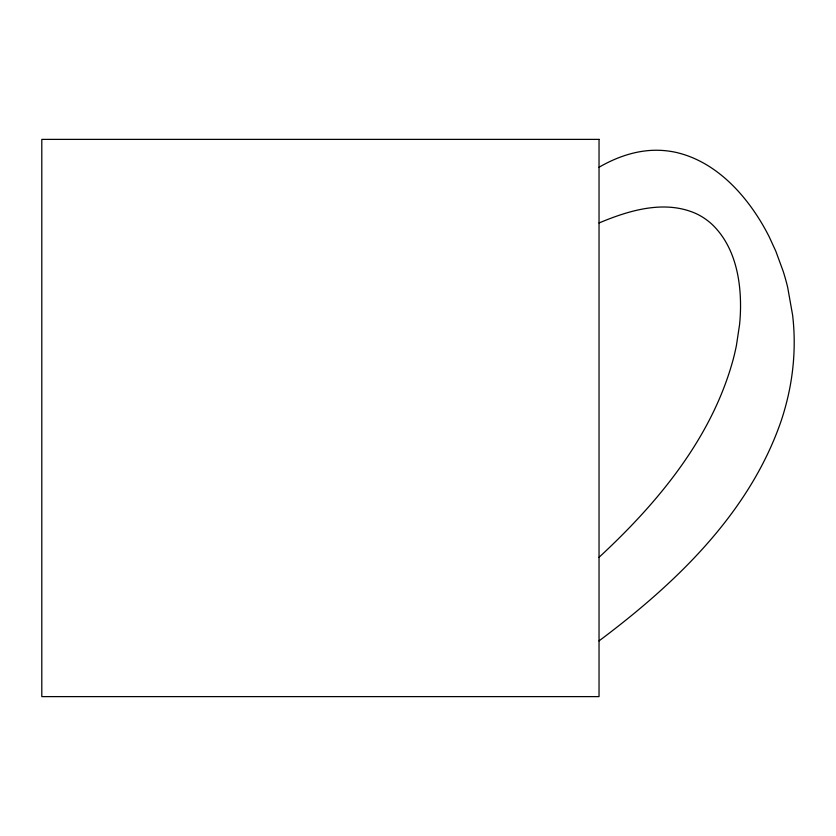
<?xml version="1.0" encoding="UTF-8"?>
<svg xmlns="http://www.w3.org/2000/svg" width="836" height="836" viewBox="0 0 836 836"><rect width="100%" height="100%" fill="white"/><g stroke="black" fill="none" stroke-linecap="round" stroke-linejoin="round"><path stroke-width="1.25" d="M599.036 557.309C658.089 502.635 712.481 437.249 733.559 358.007A239.232 239.232 0 0 0 736.453 345.278L739.578 324.556A196.878 196.878 0 0 0 740.414 312.455C741.469 281.596 735.649 247.456 712.7 224.978A64.884 64.884 0 0 0 706.169 219.554A61.906 61.906 0 0 0 696.461 213.786C664.986 199.49 629.142 210.317 599.036 222.972M599.036 640.898C675.645 583.497 749.704 513.053 781.367 420.268A263.424 263.424 0 0 0 788.014 396.473C792.862 375.395 794.911 353.67 793.981 332.059A227.549 227.549 0 0 0 792.591 314.994L787.679 287.406A229.022 229.022 0 0 0 783.248 271.47L775.808 251.187L769.204 236.818A226.451 226.451 0 0 0 761.753 223.222C742.556 191.068 713.881 161.139 676.209 152.434A91.155 91.155 0 0 0 653.616 150.292C634.294 150.856 615.641 157.628 599.036 167.242M599.036 139.382L41.8 139.382L41.8 696.618L599.036 696.618L599.036 139.382"/></g></svg>
